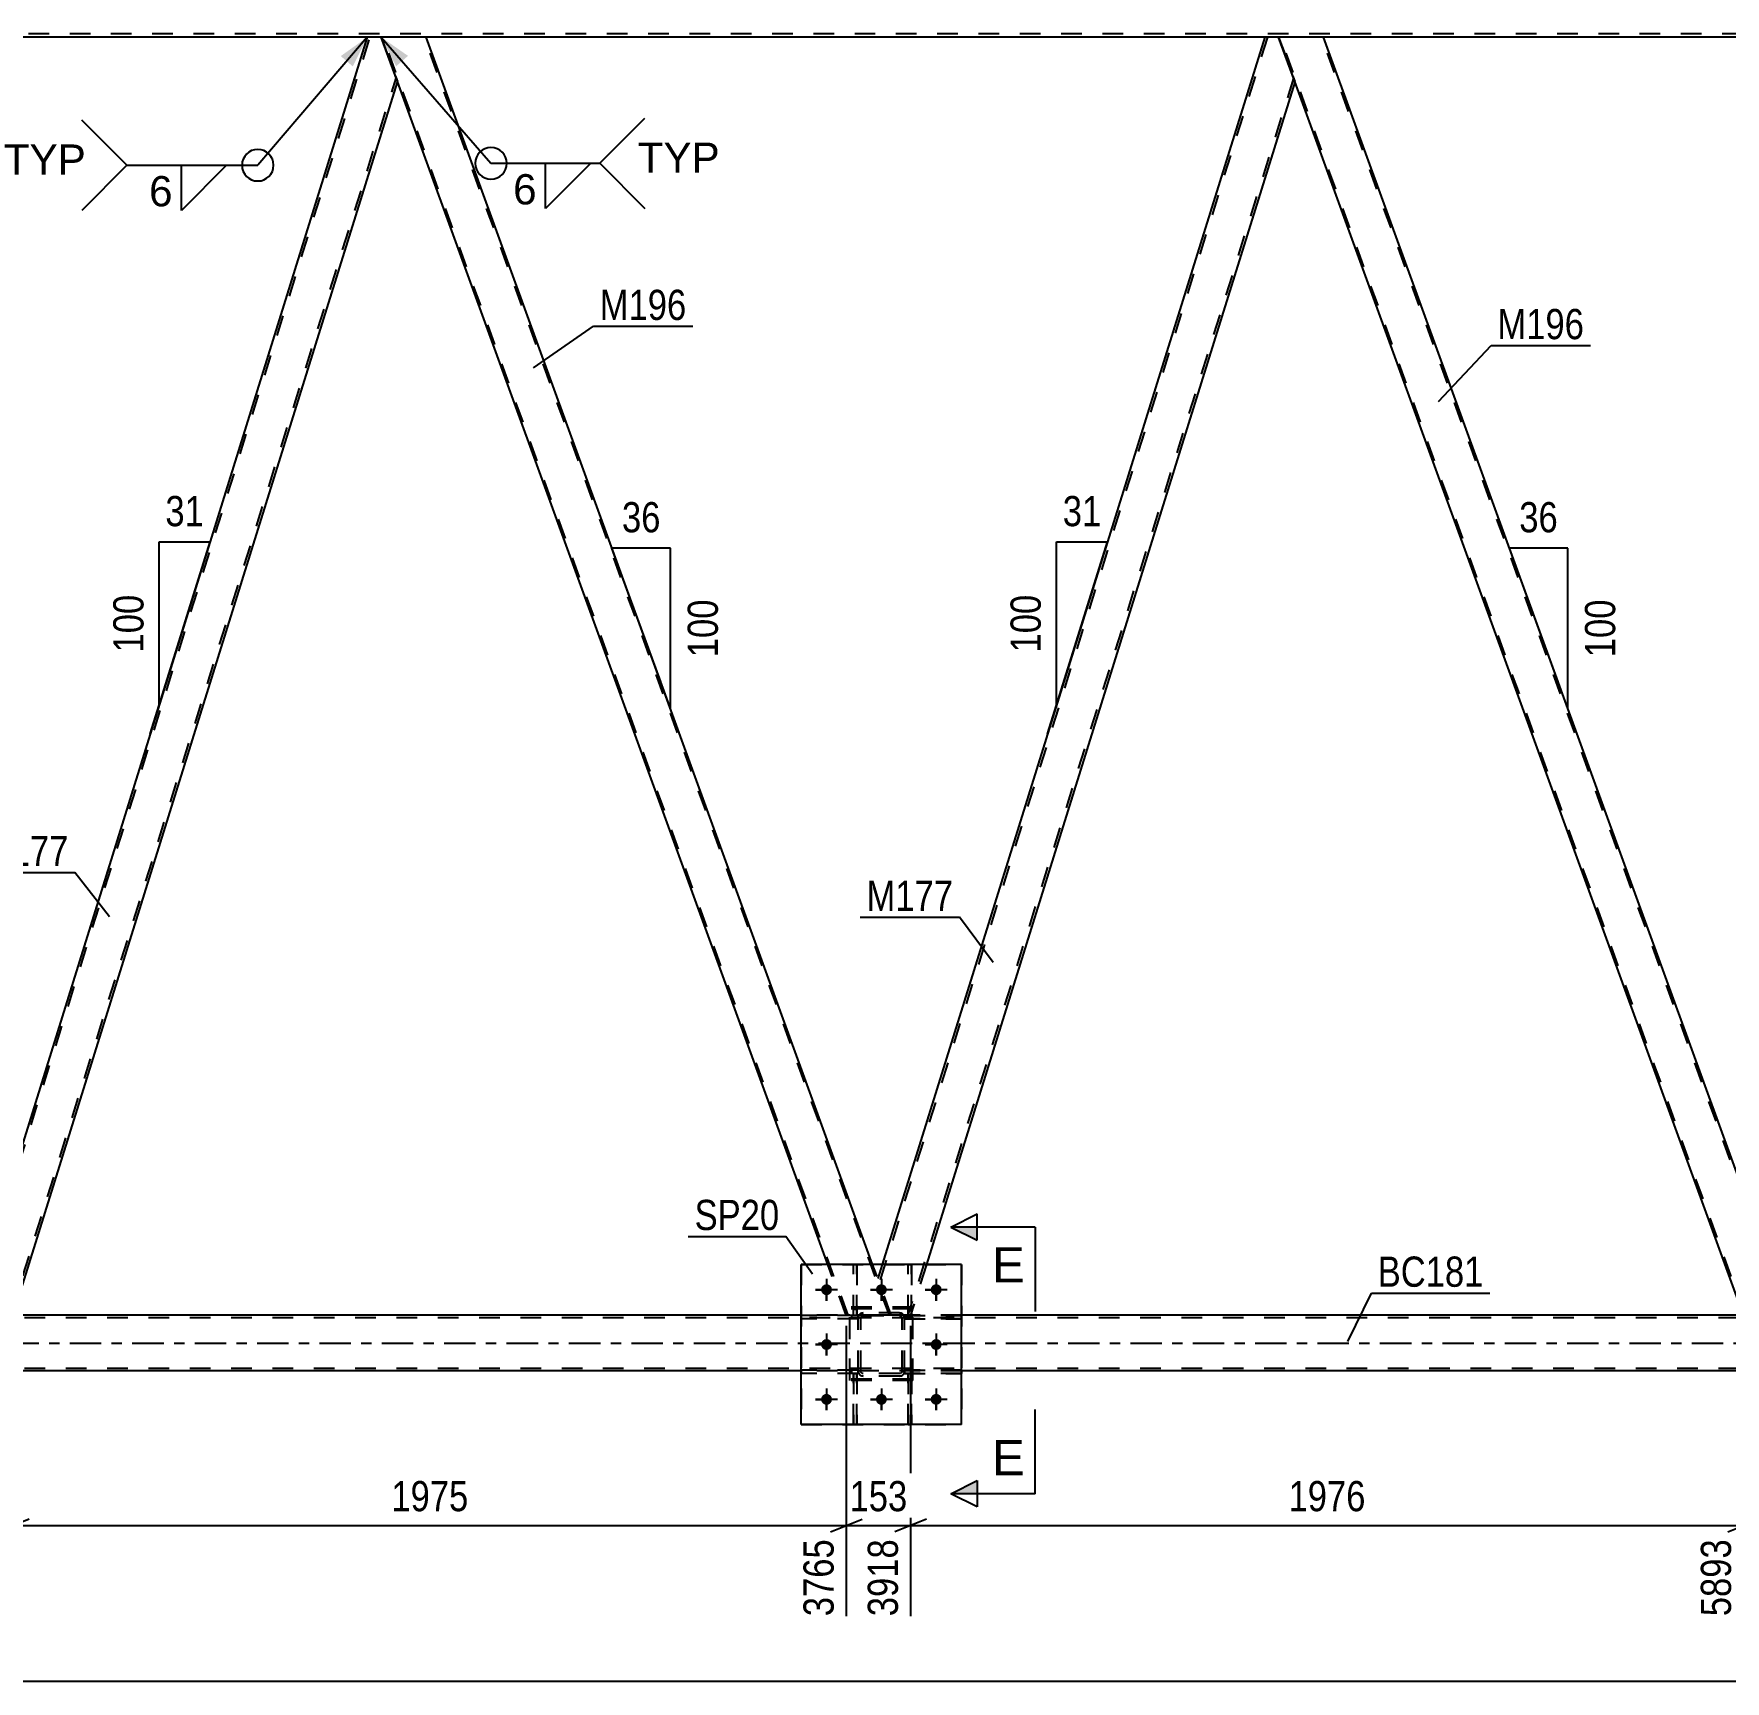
# Model space of a CAD drawing. Header units: millimetres. Extents: x 0 to 841, y 0 to 594.
# Drawn here: x 173.3 to 333.7, y 267.9 to 424.1 of the extents above; entities that cross this region are included whole.
import ezdxf

# ---------------------------------------------------------------- set-up
doc = ezdxf.new("R2010")
doc.units = ezdxf.units.MM
doc.linetypes.add('DXK_LINE_DOT2', pattern=[3.9198, 1.9599, -1.9599])
doc.linetypes.add('DXK_LINE_DOT3', pattern=[5.9187, 2.979, -0.9799, 0.9799, -0.9799])
doc.styles.add('Arial', font='ARIAL.TTF', dxfattribs={"height": 0.2})
doc.styles.add('Arial Narrow', font='ARIALN.TTF', dxfattribs={"height": 0.2})

# ---------------------------------------------------------------- blocks, each defined once
blk = doc.blocks.new('Part-318889209-3444 - 3132')
at = {"color": 7, "linetype": 'DXK_LINE_DOT2'}
for p, q in [((251.47, 302.33), (251.51, 302.51)), ((251.51, 302.51), (251.47, 302.33)), ((251.47, 297.29), (251.47, 302.33)), ((251.71, 302.33), (251.73, 302.42)), ((251.71, 297.29), (251.71, 302.33)), ((251.73, 302.42), (251.78, 302.5)), ((251.77, 302.77), (251.95, 302.81)), ((251.95, 302.81), (251.77, 302.77)), ((251.78, 302.5), (251.86, 302.55)), ((251.86, 302.55), (251.95, 302.57)), ((255.39, 302.81), (251.95, 302.81)), ((251.95, 302.57), (255.39, 302.57)), ((255.39, 302.81), (255.57, 302.77)), ((255.57, 302.77), (255.39, 302.81)), ((255.39, 302.57), (255.48, 302.55)), ((255.48, 302.55), (255.56, 302.5)), ((255.56, 302.5), (255.61, 302.42)), ((255.61, 302.42), (255.63, 302.33)), ((255.63, 297.29), (255.63, 302.33)), ((255.83, 302.51), (255.87, 302.33)), ((255.87, 302.33), (255.83, 302.51)), ((255.87, 297.29), (255.87, 302.33)), ((251.51, 297.1), (251.47, 297.29)), ((251.47, 297.29), (251.51, 297.1)), ((251.73, 297.2), (251.71, 297.29)), ((251.78, 297.12), (251.73, 297.2)), ((251.86, 297.07), (251.78, 297.12)), ((251.95, 297.05), (251.86, 297.07)), ((255.39, 297.05), (251.95, 297.05)), ((255.48, 297.07), (255.39, 297.05)), ((255.56, 297.12), (255.48, 297.07)), ((255.61, 297.2), (255.56, 297.12)), ((255.63, 297.29), (255.61, 297.2)), ((255.87, 297.29), (255.83, 297.1)), ((255.83, 297.1), (255.87, 297.29)), ((251.95, 296.81), (251.77, 296.84)), ((251.77, 296.84), (251.95, 296.81)), ((255.39, 296.81), (251.95, 296.81)), ((255.57, 296.84), (255.39, 296.81)), ((255.39, 296.81), (255.57, 296.84))]:
    blk.add_line(p, q, dxfattribs=at)
at = {"color": 7, "linetype": 'DXK_LINE_DOT3'}
blk.add_line((253.67, 299.81), (253.67, 299.81), dxfattribs=at)
at = {"color": 7, "linetype": 'DXK_LINE_DOT2'}
for centre, start, end in [((251.95, 302.33), 112.5, 157.5), ((251.95, 302.33), 112.5, 157.5), ((255.39, 302.33), 22.5, 67.5), ((255.39, 302.33), 22.5, 67.5), ((251.95, 297.29), 202.5, 247.5), ((251.95, 297.29), 202.5, 247.5), ((255.39, 297.29), 292.5, 337.5), ((255.39, 297.29), 292.5, 337.5)]:
    blk.add_arc(centre, 0.48, start, end, dxfattribs=at)
blk = doc.blocks.new('Part-318889209-3278 - 3132')
at = {"color": 2, "linetype": 'Continuous'}
for p, q in [((295.61, 423.81), (291.36, 423.81)), ((338.49, 306.01), (295.61, 423.81)), ((335.48, 302.59), (292.89, 419.61))]:
    blk.add_line(p, q, dxfattribs=at)
at = {"color": 7, "linetype": 'DXK_LINE_DOT2'}
for p, q in [((291.36, 423.81), (292.89, 419.61)), ((335.65, 302.59), (291.53, 423.81)), ((339.56, 302.59), (295.44, 423.81)), ((339.73, 302.59), (338.49, 306.01)), ((335.48, 302.59), (339.73, 302.59))]:
    blk.add_line(p, q, dxfattribs=at)
blk = doc.blocks.new('Part-318889209-3310 - 3132')
at = {"color": 7, "linetype": 'DXK_LINE_DOT2'}
for p, q in [((256.67, 303.34), (250.67, 303.34)), ((250.67, 296.54), (250.67, 303.34)), ((256.67, 296.54), (256.67, 303.34)), ((256.67, 296.54), (250.67, 296.54))]:
    blk.add_line(p, q, dxfattribs=at)
blk = doc.blocks.new('Bolt-318889209-3257 - 3132')
at = {"color": 1, "linetype": 'Continuous'}
for p, q in [((247.43, 305.01), (248.12, 305.01)), ((248.47, 306.05), (248.47, 305.36)), ((249.51, 305.01), (248.82, 305.01)), ((252.63, 305.01), (253.32, 305.01)), ((253.67, 306.05), (253.67, 305.36)), ((254.71, 305.01), (254.02, 305.01)), ((257.83, 305.01), (258.52, 305.01)), ((258.87, 306.05), (258.87, 305.36)), ((259.91, 305.01), (259.22, 305.01)), ((248.47, 303.97), (248.47, 304.66)), ((253.67, 303.97), (253.67, 304.66)), ((258.87, 303.97), (258.87, 304.66)), ((248.47, 300.85), (248.47, 300.16)), ((258.87, 300.85), (258.87, 300.16)), ((247.43, 299.81), (248.12, 299.81)), ((248.47, 298.77), (248.47, 299.46)), ((249.51, 299.81), (248.82, 299.81)), ((257.83, 299.81), (258.52, 299.81)), ((258.87, 298.77), (258.87, 299.46)), ((259.91, 299.81), (259.22, 299.81)), ((248.47, 295.65), (248.47, 294.96)), ((253.67, 295.65), (253.67, 294.96)), ((258.87, 295.65), (258.87, 294.96)), ((247.43, 294.61), (248.12, 294.61)), ((248.47, 293.57), (248.47, 294.26)), ((249.51, 294.61), (248.82, 294.61)), ((252.63, 294.61), (253.32, 294.61)), ((253.67, 293.57), (253.67, 294.26)), ((254.71, 294.61), (254.02, 294.61)), ((257.83, 294.61), (258.52, 294.61)), ((258.87, 293.57), (258.87, 294.26)), ((259.91, 294.61), (259.22, 294.61))]:
    blk.add_line(p, q, dxfattribs=at)
blk = doc.blocks.new('Part-318889209-3621 - 3132')
at = {"color": 7, "linetype": 'DXK_LINE_DOT2'}
for p, q in [((251.47, 297.37), (246.07, 297.37)), ((246.07, 297.05), (246.07, 297.37)), ((251.47, 297.05), (246.07, 297.05)), ((250.87, 297.05), (250.87, 297.37)), ((251.47, 297.37), (251.47, 297.05))]:
    blk.add_line(p, q, dxfattribs=at)
blk = doc.blocks.new('Part-318889209-3318 - 3132')
at = {"color": 7, "linetype": 'DXK_LINE_DOT2'}
for p, q in [((251.34, 297.05), (251.02, 297.05)), ((251.02, 297.05), (251.02, 292.21)), ((251.34, 292.21), (251.34, 297.05)), ((251.02, 296.45), (251.34, 296.45)), ((251.02, 292.21), (251.34, 292.21))]:
    blk.add_line(p, q, dxfattribs=at)
blk = doc.blocks.new('Part-318889209-3452 - 3132')
at = {"color": 7, "linetype": 'DXK_LINE_DOT2'}
for p, q in [((251.47, 302.57), (246.07, 302.57)), ((246.07, 302.57), (246.07, 302.25)), ((251.47, 302.25), (246.07, 302.25)), ((250.87, 302.25), (250.87, 302.57)), ((251.47, 302.25), (251.47, 302.57))]:
    blk.add_line(p, q, dxfattribs=at)
blk = doc.blocks.new('Part-318889209-3455 - 3132')
at = {"color": 7, "linetype": 'DXK_LINE_DOT2'}
for p, q in [((251.47, 297.37), (246.07, 297.37)), ((246.07, 297.37), (246.07, 297.05)), ((251.47, 297.05), (246.07, 297.05)), ((250.87, 297.05), (250.87, 297.37)), ((251.47, 297.05), (251.47, 297.37))]:
    blk.add_line(p, q, dxfattribs=at)
blk = doc.blocks.new('Part-318889209-3591 - 3132')
at = {"color": 7, "linetype": 'DXK_LINE_DOT2'}
for p, q in [((251.03, 302.57), (251.02, 307.41)), ((251.02, 307.41), (251.34, 307.41)), ((251.34, 307.41), (251.35, 302.57)), ((251.03, 303.17), (251.35, 303.17)), ((251.35, 302.57), (251.03, 302.57))]:
    blk.add_line(p, q, dxfattribs=at)
blk = doc.blocks.new('Part-318889209-3461 - 3132')
at = {"color": 7, "linetype": 'DXK_LINE_DOT2'}
for p, q in [((255.87, 297.05), (255.87, 297.37)), ((255.87, 297.37), (261.27, 297.37)), ((261.27, 297.05), (255.87, 297.05)), ((256.47, 297.05), (256.47, 297.37)), ((261.27, 297.37), (261.27, 297.05))]:
    blk.add_line(p, q, dxfattribs=at)
blk = doc.blocks.new('Part-318889209-3486 - 3132')
at = {"color": 2, "linetype": 'Continuous'}
for p, q in [((261.27, 307.41), (246.07, 307.41)), ((246.07, 292.21), (246.07, 307.41)), ((261.27, 292.21), (261.27, 307.41)), ((261.27, 292.21), (246.07, 292.21))]:
    blk.add_line(p, q, dxfattribs=at)
blk = doc.blocks.new('Part-318889209-3504 - 3132')
at = {"color": 7, "linetype": 'DXK_LINE_DOT2'}
for p, q in [((256.54, 297.05), (256.22, 297.05)), ((256.22, 297.05), (256.22, 292.21)), ((256.54, 292.21), (256.54, 297.05)), ((256.22, 296.45), (256.54, 296.45)), ((256.22, 292.21), (256.54, 292.21))]:
    blk.add_line(p, q, dxfattribs=at)
blk = doc.blocks.new('Part-318889209-3597 - 3132')
at = {"color": 7, "linetype": 'DXK_LINE_DOT2'}
for p, q in [((261.27, 297.37), (255.87, 297.37)), ((255.87, 297.37), (255.87, 297.05)), ((255.87, 297.05), (261.27, 297.05)), ((256.47, 297.05), (256.47, 297.37)), ((261.27, 297.05), (261.27, 297.37))]:
    blk.add_line(p, q, dxfattribs=at)
blk = doc.blocks.new('Part-318889209-3524 - 3132')
at = {"color": 7, "linetype": 'DXK_LINE_DOT2'}
for p, q in [((290.29, 423.81), (253.47, 305.69)), ((292.77, 419.93), (256.19, 302.59)), ((292.9, 419.56), (292.89, 419.61)), ((292.9, 419.56), (292.89, 419.61)), ((253.76, 307.41), (253.34, 306.06)), ((257.95, 307.41), (256.44, 302.59)), ((254.6, 302.59), (253.34, 306.06)), ((256.44, 302.59), (254.6, 302.59))]:
    blk.add_line(p, q, dxfattribs=at)
at = {"color": 2, "linetype": 'Continuous'}
for p, q in [((290.04, 423.81), (253.76, 307.41)), ((291.36, 423.81), (290.04, 423.81)), ((292.89, 419.61), (291.36, 423.81)), ((292.9, 419.56), (257.95, 307.41))]:
    blk.add_line(p, q, dxfattribs=at)
blk = doc.blocks.new('Part-318889209-3525 - 3132')
at = {"color": 7, "linetype": 'DXK_LINE_DOT2'}
for p, q in [((256.67, 303.21), (250.67, 303.21)), ((250.67, 296.41), (250.67, 303.21)), ((256.67, 296.41), (256.67, 303.21)), ((256.67, 296.41), (250.67, 296.41))]:
    blk.add_line(p, q, dxfattribs=at)
blk = doc.blocks.new('Part-318889209-3526 - 3132')
at = {"color": 7, "linetype": 'DXK_LINE_DOT2'}
for p, q in [((251.47, 302.33), (251.51, 302.51)), ((251.51, 302.51), (251.47, 302.33)), ((251.47, 297.29), (251.47, 302.33)), ((251.71, 302.33), (251.73, 302.42)), ((251.71, 297.29), (251.71, 302.33)), ((251.73, 302.42), (251.78, 302.5)), ((251.77, 302.77), (251.95, 302.81)), ((251.95, 302.81), (251.77, 302.77)), ((251.78, 302.5), (251.86, 302.55)), ((251.86, 302.55), (251.95, 302.57)), ((255.39, 302.81), (251.95, 302.81)), ((251.95, 302.57), (255.39, 302.57)), ((255.39, 302.81), (255.57, 302.77)), ((255.57, 302.77), (255.39, 302.81)), ((255.39, 302.57), (255.48, 302.55)), ((255.48, 302.55), (255.56, 302.5)), ((255.56, 302.5), (255.61, 302.42)), ((255.61, 302.42), (255.63, 302.33)), ((255.63, 297.29), (255.63, 302.33)), ((255.83, 302.51), (255.87, 302.33)), ((255.87, 302.33), (255.83, 302.51)), ((255.87, 297.29), (255.87, 302.33)), ((251.51, 297.1), (251.47, 297.29)), ((251.47, 297.29), (251.51, 297.1)), ((251.73, 297.2), (251.71, 297.29)), ((251.78, 297.12), (251.73, 297.2)), ((251.86, 297.07), (251.78, 297.12)), ((251.95, 297.05), (251.86, 297.07)), ((255.39, 297.05), (251.95, 297.05)), ((255.48, 297.07), (255.39, 297.05)), ((255.56, 297.12), (255.48, 297.07)), ((255.61, 297.2), (255.56, 297.12)), ((255.63, 297.29), (255.61, 297.2)), ((255.87, 297.29), (255.83, 297.1)), ((255.83, 297.1), (255.87, 297.29)), ((251.95, 296.81), (251.77, 296.84)), ((251.77, 296.84), (251.95, 296.81)), ((255.39, 296.81), (251.95, 296.81)), ((255.57, 296.84), (255.39, 296.81)), ((255.39, 296.81), (255.57, 296.84))]:
    blk.add_line(p, q, dxfattribs=at)
at = {"color": 7, "linetype": 'DXK_LINE_DOT3'}
blk.add_line((253.67, 299.81), (253.67, 299.81), dxfattribs=at)
at = {"color": 7, "linetype": 'DXK_LINE_DOT2'}
for centre, start, end in [((251.95, 302.33), 112.5, 157.5), ((251.95, 302.33), 112.5, 157.5), ((255.39, 302.33), 22.5, 67.5), ((255.39, 302.33), 22.5, 67.5), ((251.95, 297.29), 202.5, 247.5), ((251.95, 297.29), 202.5, 247.5), ((255.39, 297.29), 292.5, 337.5), ((255.39, 297.29), 292.5, 337.5)]:
    blk.add_arc(centre, 0.48, start, end, dxfattribs=at)
blk = doc.blocks.new('Part-318889209-3527 - 3132')
at = {"color": 7, "linetype": 'DXK_LINE_DOT2'}
for p, q in [((246.07, 307.41), (261.27, 307.41)), ((246.07, 307.41), (246.07, 292.21)), ((261.27, 307.41), (261.27, 292.21)), ((246.07, 292.21), (261.27, 292.21))]:
    blk.add_line(p, q, dxfattribs=at)
blk = doc.blocks.new('Part-318889209-3530 - 3132')
at = {"color": 7, "linetype": 'DXK_LINE_DOT2'}
for p, q in [((251.02, 292.21), (251.02, 297.05)), ((251.02, 297.05), (251.34, 297.05)), ((251.34, 297.05), (251.34, 292.21)), ((251.02, 296.45), (251.34, 296.45)), ((251.34, 292.21), (251.02, 292.21))]:
    blk.add_line(p, q, dxfattribs=at)
blk = doc.blocks.new('Part-318889209-3561 - 3132')
at = {"color": 2, "linetype": 'Continuous'}
for p, q in [((246.07, 302.59), (99.74, 302.59)), ((501.29, 302.59), (261.27, 302.59)), ((246.07, 297.31), (99.74, 297.31)), ((501.29, 297.31), (261.27, 297.31))]:
    blk.add_line(p, q, dxfattribs=at)
at = {"color": 7, "linetype": 'DXK_LINE_DOT2'}
for p, q in [((785.83, 302.35), (99.74, 302.35)), ((261.27, 302.59), (246.07, 302.59)), ((785.83, 297.55), (99.74, 297.55)), ((261.27, 297.31), (246.07, 297.31))]:
    blk.add_line(p, q, dxfattribs=at)
at = {"color": 7, "linetype": 'DXK_LINE_DOT3'}
blk.add_line((99.74, 299.95), (785.83, 299.95), dxfattribs=at)
blk = doc.blocks.new('Part-318889209-3574 - 3132')
at = {"color": 2, "linetype": 'Continuous'}
for p, q in [((204.9, 423.81), (168.2, 306.06)), ((206.22, 423.81), (204.9, 423.81)), ((207.75, 419.61), (206.22, 423.81)), ((171.31, 302.59), (207.77, 419.56)), ((169.46, 302.59), (168.22, 306.01))]:
    blk.add_line(p, q, dxfattribs=at)
at = {"color": 7, "linetype": 'DXK_LINE_DOT2'}
for p, q in [((168.34, 305.69), (205.16, 423.81)), ((171.06, 302.59), (207.63, 419.93)), ((207.77, 419.56), (207.75, 419.61)), ((207.77, 419.56), (207.75, 419.61)), ((168.22, 306.01), (168.2, 306.06)), ((169.46, 302.59), (171.31, 302.59))]:
    blk.add_line(p, q, dxfattribs=at)
blk = doc.blocks.new('Part-318889209-3579 - 3132')
at = {"color": 2, "linetype": 'Continuous'}
for p, q in [((210.48, 423.81), (206.22, 423.81)), ((252.84, 307.41), (210.48, 423.81)), ((248.59, 307.41), (207.75, 419.61))]:
    blk.add_line(p, q, dxfattribs=at)
at = {"color": 7, "linetype": 'DXK_LINE_DOT2'}
for p, q in [((206.22, 423.81), (207.75, 419.61)), ((250.51, 302.59), (206.39, 423.81)), ((254.43, 302.59), (210.31, 423.81)), ((250.34, 302.59), (248.59, 307.41)), ((254.6, 302.59), (252.84, 307.41)), ((254.6, 302.59), (250.34, 302.59))]:
    blk.add_line(p, q, dxfattribs=at)
blk = doc.blocks.new('Part-318889209-3582 - 3132')
at = {"color": 7, "linetype": 'DXK_LINE_DOT2'}
for p, q in [((256.22, 292.21), (256.22, 297.05)), ((256.22, 297.05), (256.54, 297.05)), ((256.54, 297.05), (256.54, 292.21)), ((256.22, 296.45), (256.54, 296.45)), ((256.54, 292.21), (256.22, 292.21))]:
    blk.add_line(p, q, dxfattribs=at)
blk = doc.blocks.new('Part-318889209-3594 - 3132')
at = {"color": 7, "linetype": 'DXK_LINE_DOT2'}
for p, q in [((261.27, 302.57), (255.87, 302.57)), ((255.87, 302.57), (255.87, 302.25)), ((255.87, 302.25), (261.27, 302.25)), ((256.47, 302.25), (256.47, 302.57)), ((261.27, 302.25), (261.27, 302.57))]:
    blk.add_line(p, q, dxfattribs=at)
blk = doc.blocks.new('Part-318889209-3618 - 3132')
at = {"color": 7, "linetype": 'DXK_LINE_DOT2'}
for p, q in [((251.47, 302.57), (246.07, 302.57)), ((246.07, 302.25), (246.07, 302.57)), ((251.47, 302.25), (246.07, 302.25)), ((250.87, 302.25), (250.87, 302.57)), ((251.47, 302.57), (251.47, 302.25))]:
    blk.add_line(p, q, dxfattribs=at)
blk = doc.blocks.new('Part-318889209-3624 - 3132')
at = {"color": 7, "linetype": 'DXK_LINE_DOT2'}
for p, q in [((255.87, 302.25), (255.87, 302.57)), ((255.87, 302.57), (261.27, 302.57)), ((261.27, 302.25), (255.87, 302.25)), ((256.47, 302.25), (256.47, 302.57)), ((261.27, 302.57), (261.27, 302.25))]:
    blk.add_line(p, q, dxfattribs=at)
blk = doc.blocks.new('Part-318889209-3634 - 3132')
at = {"color": 7, "linetype": 'DXK_LINE_DOT2'}
for p, q in [((256.22, 302.57), (256.22, 307.41)), ((256.22, 307.41), (256.54, 307.41)), ((256.54, 307.41), (256.54, 302.57)), ((256.22, 303.17), (256.54, 303.17)), ((256.54, 302.57), (256.22, 302.57))]:
    blk.add_line(p, q, dxfattribs=at)
blk = doc.blocks.new('Part-318889209-3664 - 3132')
at = {"color": 2, "linetype": 'Continuous'}
for p, q in [((256.22, 307.41), (256.22, 307.41)), ((256.54, 307.41), (256.22, 307.41)), ((256.54, 307.41), (256.54, 307.41))]:
    blk.add_line(p, q, dxfattribs=at)
at = {"color": 7, "linetype": 'DXK_LINE_DOT2'}
for p, q in [((256.22, 302.57), (256.22, 307.41)), ((256.54, 302.57), (256.54, 307.41)), ((256.22, 303.17), (256.54, 303.17)), ((256.54, 302.57), (256.22, 302.57))]:
    blk.add_line(p, q, dxfattribs=at)
blk = doc.blocks.new('Part-318889209-3673 - 3132')
at = {"color": 2, "linetype": 'Continuous'}
for p, q in [((251.02, 307.41), (251.02, 307.41)), ((251.34, 307.41), (251.02, 307.41)), ((251.34, 307.41), (251.34, 307.41))]:
    blk.add_line(p, q, dxfattribs=at)
at = {"color": 7, "linetype": 'DXK_LINE_DOT2'}
for p, q in [((251.03, 302.57), (251.02, 307.41)), ((251.35, 302.57), (251.34, 307.41)), ((251.03, 303.17), (251.35, 303.17)), ((251.35, 302.57), (251.03, 302.57))]:
    blk.add_line(p, q, dxfattribs=at)
blk = doc.blocks.new('Bolt-318889209-3675 - 3132')
at = {"linetype": 'Continuous'}
for points in [[(248.99, 305.01, -1), (247.95, 305.01, -1)], [(254.19, 305.01, -1), (253.15, 305.01, -1)], [(259.39, 305.01, -1), (258.35, 305.01, -1)], [(248.99, 299.81, -1), (247.95, 299.81, -1)], [(259.39, 299.81, -1), (258.35, 299.81, -1)], [(248.99, 294.61, -1), (247.95, 294.61, -1)], [(254.19, 294.61, -1), (253.15, 294.61, -1)], [(259.39, 294.61, -1), (258.35, 294.61, -1)]]:
    blk.add_hatch(color=1, dxfattribs=at).paths.add_polyline_path(points)
at = {"color": 1, "linetype": 'Continuous'}
for p, q in [((249.51, 305.01), (247.43, 305.01)), ((248.47, 306.05), (248.47, 303.97)), ((254.71, 305.01), (252.63, 305.01)), ((253.67, 306.05), (253.67, 303.97)), ((259.91, 305.01), (257.83, 305.01)), ((258.87, 306.05), (258.87, 303.97)), ((248.47, 300.85), (248.47, 298.77)), ((258.87, 300.85), (258.87, 298.77)), ((249.51, 299.81), (247.43, 299.81)), ((259.91, 299.81), (257.83, 299.81)), ((248.47, 295.65), (248.47, 293.57)), ((253.67, 295.65), (253.67, 293.57)), ((258.87, 295.65), (258.87, 293.57)), ((249.51, 294.61), (247.43, 294.61)), ((254.71, 294.61), (252.63, 294.61)), ((259.91, 294.61), (257.83, 294.61))]:
    blk.add_line(p, q, dxfattribs=at)
blk = doc.blocks.new('Part-318889209-3690 - 3132')
at = {"color": 7, "linetype": 'DXK_LINE_DOT2'}
for p, q in [((774.43, 424.13), (54.16, 424.13)), ((210.48, 423.81), (204.9, 423.81)), ((295.61, 423.81), (290.04, 423.81))]:
    blk.add_line(p, q, dxfattribs=at)
at = {"color": 2, "linetype": 'Continuous'}
for p, q in [((204.9, 423.81), (125.34, 423.81)), ((290.04, 423.81), (210.48, 423.81)), ((375.17, 423.81), (295.61, 423.81))]:
    blk.add_line(p, q, dxfattribs=at)
blk = doc.blocks.new('AngleDimension-318889209-20072 - 3132')
at = {"color": 7, "linetype": 'Continuous'}
for p, q in [((317.87, 362.66), (313.25, 375.35)), ((318.79, 375.35), (313.25, 375.35)), ((318.79, 360.13), (313.25, 375.35)), ((318.79, 360.13), (318.79, 375.35))]:
    blk.add_line(p, q, dxfattribs=at)
at = {"color": 0}
for points in [[(318.45, 376.25), (318.45, 380.45), (313.59, 380.45), (313.59, 376.25)], [(323.89, 371.09), (319.69, 371.09), (319.69, 364.4), (323.89, 364.4)]]:
    blk.add_wipeout(points, dxfattribs=at)
at = {"color": 3, "style": 'Arial Narrow'}
blk.add_text('36', height=2.863, dxfattribs=at).set_placement((314.19, 376.85))
blk.add_text('100', height=2.863, rotation=90.0002, dxfattribs=at).set_placement((323.29, 365))
blk = doc.blocks.new('AngleDimension-318889209-20042 - 3132')
at = {"color": 7, "linetype": 'Continuous'}
for p, q in [((270.29, 375.93), (275.11, 375.93)), ((270.29, 360.46), (275.11, 375.93)), ((270.29, 360.46), (270.29, 375.93)), ((269.44, 357.73), (270.29, 360.46))]:
    blk.add_line(p, q, dxfattribs=at)
at = {"color": 0}
for points in [[(275.13, 376.83), (275.13, 381.03), (270.28, 381.03), (270.28, 376.83)], [(269.39, 371.54), (265.19, 371.54), (265.19, 364.85), (269.39, 364.85)]]:
    blk.add_wipeout(points, dxfattribs=at)
at = {"color": 3, "style": 'Arial Narrow'}
blk.add_text('31', height=2.863, dxfattribs=at).set_placement((270.88, 377.43))
blk.add_text('100', height=2.863, rotation=90.0002, dxfattribs=at).set_placement((268.79, 365.45))
blk = doc.blocks.new('StraightDimension-318889209-19733 - 3132')
at = {"color": 7, "linetype": 'Continuous'}
for p, q in [((256.44, 301.59), (256.44, 274.04)), ((335.48, 301.59), (335.48, 274.04)), ((257.94, 283.25), (254.94, 282.05)), ((256.44, 282.65), (335.48, 282.65)), ((333.98, 282.05), (336.98, 283.25))]:
    blk.add_line(p, q, dxfattribs=at)
at = {"color": 0}
blk.add_wipeout([(300.22, 283.4), (300.22, 287.6), (291.7, 287.6), (291.7, 283.4)], dxfattribs=at)
at = {"color": 0, "linetype": 'Continuous'}
blk.add_wipeout([(334.88, 281.95), (330.68, 281.95), (330.68, 273.44), (334.88, 273.44)], dxfattribs=at)
at = {"color": 3, "style": 'Arial Narrow'}
blk.add_text('1976', height=2.863, dxfattribs=at).set_placement((292.3, 284))
at = {"color": 3, "linetype": 'Continuous', "style": 'Arial Narrow'}
blk.add_text('5893', height=2.863, rotation=90.0002, dxfattribs=at).set_placement((334.28, 274.04))
blk = doc.blocks.new('StraightDimension-318889209-19734 - 3132')
at = {"color": 7, "linetype": 'Continuous'}
for p, q in [((250.34, 301.59), (250.34, 274.04)), ((256.44, 301.59), (256.44, 274.04)), ((248.84, 282.05), (251.84, 283.25)), ((250.34, 282.65), (256.44, 282.65)), ((257.94, 283.25), (254.94, 282.05))]:
    blk.add_line(p, q, dxfattribs=at)
at = {"color": 0}
blk.add_wipeout([(256.74, 283.4), (256.74, 287.6), (250.05, 287.6), (250.05, 283.4)], dxfattribs=at)
at = {"color": 0, "linetype": 'Continuous'}
blk.add_wipeout([(255.84, 281.95), (251.64, 281.95), (251.64, 273.44), (255.84, 273.44)], dxfattribs=at)
at = {"color": 3, "style": 'Arial Narrow'}
blk.add_text('153', height=2.863, dxfattribs=at).set_placement((250.65, 284))
at = {"color": 3, "linetype": 'Continuous', "style": 'Arial Narrow'}
blk.add_text('3918', height=2.863, rotation=90.0002, dxfattribs=at).set_placement((255.24, 274.04))
blk = doc.blocks.new('AngleDimension-318889209-3936 - 3132')
at = {"color": 7, "linetype": 'Continuous'}
for p, q in [((185.16, 375.93), (189.98, 375.93)), ((185.16, 360.46), (189.98, 375.93)), ((185.16, 360.46), (185.16, 375.93)), ((184.31, 357.73), (185.16, 360.46))]:
    blk.add_line(p, q, dxfattribs=at)
at = {"color": 0}
for points in [[(190, 376.83), (190, 381.03), (185.14, 381.03), (185.14, 376.83)], [(184.26, 371.54), (180.06, 371.54), (180.06, 364.85), (184.26, 364.85)]]:
    blk.add_wipeout(points, dxfattribs=at)
at = {"color": 3, "style": 'Arial Narrow'}
blk.add_text('31', height=2.863, dxfattribs=at).set_placement((185.74, 377.43))
blk.add_text('100', height=2.863, rotation=90.0002, dxfattribs=at).set_placement((183.66, 365.45))
blk = doc.blocks.new('StraightDimension-318889209-4481 - 3132')
at = {"color": 7, "linetype": 'Continuous'}
blk.add_line((53.52, 267.88), (796.69, 267.88), dxfattribs=at)
blk = doc.blocks.new('StraightDimension-318889209-19735 - 3132')
at = {"color": 7, "linetype": 'Continuous'}
for p, q in [((171.33, 301.59), (171.33, 274.04)), ((250.34, 301.59), (250.34, 274.04)), ((172.83, 283.25), (169.83, 282.05)), ((171.33, 282.65), (250.34, 282.65)), ((248.84, 282.05), (251.84, 283.25))]:
    blk.add_line(p, q, dxfattribs=at)
at = {"color": 0}
blk.add_wipeout([(215.09, 283.4), (215.09, 287.6), (206.58, 287.6), (206.58, 283.4)], dxfattribs=at)
at = {"color": 0, "linetype": 'Continuous'}
blk.add_wipeout([(249.74, 281.95), (245.54, 281.95), (245.54, 273.44), (249.74, 273.44)], dxfattribs=at)
at = {"color": 3, "style": 'Arial Narrow'}
blk.add_text('1975', height=2.863, dxfattribs=at).set_placement((207.18, 284))
at = {"color": 3, "linetype": 'Continuous', "style": 'Arial Narrow'}
blk.add_text('3765', height=2.863, rotation=90.0002, dxfattribs=at).set_placement((249.14, 274.04))
blk = doc.blocks.new('AngleDimension-318889209-20044 - 3132')
at = {"color": 7, "linetype": 'Continuous'}
for p, q in [((232.74, 362.66), (228.11, 375.35)), ((233.66, 375.35), (228.11, 375.35)), ((233.66, 360.13), (228.11, 375.35)), ((233.66, 360.13), (233.66, 375.35))]:
    blk.add_line(p, q, dxfattribs=at)
at = {"color": 0}
for points in [[(233.31, 376.25), (233.31, 380.45), (228.46, 380.45), (228.46, 376.25)], [(238.76, 371.09), (234.56, 371.09), (234.56, 364.4), (238.76, 364.4)]]:
    blk.add_wipeout(points, dxfattribs=at)
at = {"color": 3, "style": 'Arial Narrow'}
blk.add_text('36', height=2.863, dxfattribs=at).set_placement((229.06, 376.85))
blk.add_text('100', height=2.863, rotation=90.0002, dxfattribs=at).set_placement((238.16, 365))
blk = doc.blocks.new('Mark-318889209-3274 - 3132')
at = {"color": 0}
blk.add_wipeout([(320.34, 395.17), (320.34, 398.17), (312.12, 398.17), (312.12, 395.17)], dxfattribs=at)
blk.add_wipeout([(320.34, 395.17), (320.34, 398.17), (312.12, 398.17), (312.12, 395.17)], dxfattribs=at)
at = {"color": 30, "linetype": 'Continuous'}
for p, q in [((306.53, 389.24), (311.52, 394.57)), ((311.52, 394.57), (320.94, 394.57))]:
    blk.add_line(p, q, dxfattribs=at)
at = {"color": 3, "style": 'Arial Narrow'}
blk.add_text('M196', height=2.863, dxfattribs=at).set_placement((312.12, 395.17))
blk = doc.blocks.new('Mark-318889209-3482 - 3132')
at = {"color": 0}
blk.add_wipeout([(243.99, 310.67), (243.99, 313.67), (235.95, 313.67), (235.95, 310.67)], dxfattribs=at)
blk.add_wipeout([(243.99, 310.67), (243.99, 313.67), (235.95, 313.67), (235.95, 310.67)], dxfattribs=at)
at = {"color": 30, "linetype": 'Continuous'}
for p in [(235.35, 310.07), (247.12, 306.48)]:
    blk.add_line(p, (244.59, 310.07), dxfattribs=at)
at = {"color": 3, "style": 'Arial Narrow'}
blk.add_text('SP20', height=2.863, dxfattribs=at).set_placement((235.95, 310.67))
blk = doc.blocks.new('Mark-318889209-3520 - 3132')
at = {"color": 0}
blk.add_wipeout([(260.48, 340.94), (260.48, 343.94), (252.26, 343.94), (252.26, 340.94)], dxfattribs=at)
blk.add_wipeout([(260.48, 340.94), (260.48, 343.94), (252.26, 343.94), (252.26, 340.94)], dxfattribs=at)
at = {"color": 30, "linetype": 'Continuous'}
for p in [(251.66, 340.34), (264.28, 336.05)]:
    blk.add_line(p, (261.08, 340.34), dxfattribs=at)
at = {"color": 3, "style": 'Arial Narrow'}
blk.add_text('M177', height=2.863, dxfattribs=at).set_placement((252.26, 340.94))
blk = doc.blocks.new('WeldMark-318889209-4937 - 3132')
at = {"linetype": 'Continuous'}
blk.add_hatch(color=30, dxfattribs=at).paths.add_polyline_path([(207.63, 421.05), (206.22, 423.81), (208.76, 422.04)])
at = {"color": 30, "linetype": 'Continuous'}
blk.add_line((206.22, 423.81), (216.63, 411.85), dxfattribs=at)
at = {"color": 3, "linetype": 'Continuous'}
for q in [(231.24, 416.13), (231.24, 407.56)]:
    blk.add_line((226.95, 411.85), q, dxfattribs=at)
blk.add_arc((216.63, 411.85), 1.5, 90, 270, dxfattribs=at)
at = {"color": 0}
blk.add_wipeout([(221.15, 407.75), (221.15, 411.15), (218.53, 411.15), (218.53, 407.75)], dxfattribs=at)
at = {"color": 30, "linetype": 'Continuous'}
blk.add_line((216.63, 411.85), (226.95, 411.85), dxfattribs=at)
at = {"color": 3, "linetype": 'Continuous'}
for p, q in [((221.81, 411.85), (226.1, 411.85)), ((226.1, 411.85), (221.81, 407.56)), ((221.81, 407.56), (221.81, 411.85))]:
    blk.add_line(p, q, dxfattribs=at)
blk.add_arc((216.63, 411.85), 1.5, 270, 90, dxfattribs=at)
at = {"color": 3, "style": 'Arial'}
blk.add_text('6', height=2.87, dxfattribs=at).set_placement((218.73, 407.95))
at = {"color": 0, "linetype": 'Continuous'}
blk.add_wipeout([(238.33, 410.95), (238.33, 413.95), (230.55, 413.95), (230.55, 410.95)], dxfattribs=at)
blk.add_wipeout([(238.33, 410.95), (238.33, 413.95), (230.55, 413.95), (230.55, 410.95)], dxfattribs=at)
at = {"color": 3, "linetype": 'Continuous', "style": 'Arial'}
blk.add_text('TYP', height=2.865, dxfattribs=at).set_placement((230.55, 410.95))
blk = doc.blocks.new('Mark-318889209-3557 - 3132')
at = {"color": 0}
blk.add_wipeout([(310.81, 305.29), (310.81, 308.29), (300.76, 308.29), (300.76, 305.29)], dxfattribs=at)
blk.add_wipeout([(310.81, 305.29), (310.81, 308.29), (300.76, 308.29), (300.76, 305.29)], dxfattribs=at)
at = {"color": 30, "linetype": 'Continuous'}
for p, q in [((297.92, 300.11), (300.16, 304.69)), ((300.16, 304.69), (311.41, 304.69))]:
    blk.add_line(p, q, dxfattribs=at)
at = {"color": 3, "style": 'Arial Narrow'}
blk.add_text('BC181', height=2.863, dxfattribs=at).set_placement((300.76, 305.29))
blk = doc.blocks.new('Mark-318889209-3570 - 3132')
at = {"color": 0}
blk.add_wipeout([(176.55, 345.19), (176.55, 348.19), (168.33, 348.19), (168.33, 345.19)], dxfattribs=at)
blk.add_wipeout([(176.55, 345.19), (176.55, 348.19), (168.33, 348.19), (168.33, 345.19)], dxfattribs=at)
at = {"color": 30, "linetype": 'Continuous'}
for p in [(167.73, 344.59), (180.44, 340.39)]:
    blk.add_line(p, (177.15, 344.59), dxfattribs=at)
at = {"color": 3, "style": 'Arial Narrow'}
blk.add_text('M177', height=2.863, dxfattribs=at).set_placement((168.33, 345.19))
blk = doc.blocks.new('Mark-318889209-3575 - 3132')
at = {"color": 0}
blk.add_wipeout([(235.17, 396.99), (235.17, 399.99), (226.95, 399.99), (226.95, 396.99)], dxfattribs=at)
blk.add_wipeout([(235.17, 396.99), (235.17, 399.99), (226.95, 399.99), (226.95, 396.99)], dxfattribs=at)
at = {"color": 30, "linetype": 'Continuous'}
for p, q in [((220.65, 392.46), (226.35, 396.39)), ((226.35, 396.39), (235.77, 396.39))]:
    blk.add_line(p, q, dxfattribs=at)
at = {"color": 3, "style": 'Arial Narrow'}
blk.add_text('M196', height=2.863, dxfattribs=at).set_placement((226.95, 396.99))
blk = doc.blocks.new('SectionMark-318889209-4902 - 3132')
at = {"linetype": 'Continuous'}
for points in [[(262.77, 310.95), (262.77, 309.7), (260.27, 310.95)], [(262.77, 286.91), (262.77, 285.66), (260.27, 285.66)]]:
    blk.add_hatch(color=6, dxfattribs=at).paths.add_polyline_path(points)
at = {"color": 6, "linetype": 'Continuous'}
for p, q in [((260.27, 310.95), (262.77, 312.2)), ((262.77, 309.7), (262.77, 312.2)), ((268.27, 310.95), (260.27, 310.95)), ((260.27, 310.95), (262.77, 309.7)), ((268.27, 310.95), (268.27, 302.95)), ((268.27, 285.66), (268.27, 293.66)), ((260.27, 285.66), (262.77, 286.91)), ((268.27, 285.66), (260.27, 285.66)), ((262.77, 284.41), (260.27, 285.66)), ((262.77, 286.91), (262.77, 284.41))]:
    blk.add_line(p, q, dxfattribs=at)
at = {"color": 0, "linetype": 'Continuous'}
for points in [[(267.27, 305.7), (267.27, 309.2), (264.16, 309.2), (264.16, 305.7)], [(267.27, 287.41), (267.27, 290.91), (264.16, 290.91), (264.16, 287.41)]]:
    blk.add_wipeout(points, dxfattribs=at)
at = {"color": 3, "linetype": 'Continuous', "style": 'Arial'}
for p in [(264.16, 305.7), (264.16, 287.41)]:
    blk.add_text('E', height=3.34, dxfattribs=at).set_placement(p)
blk = doc.blocks.new('WeldMark-318889209-4923 - 3132')
at = {"linetype": 'Continuous'}
blk.add_hatch(color=30, dxfattribs=at).paths.add_polyline_path([(202.38, 422.02), (204.9, 423.81), (203.52, 421.04)])
at = {"color": 30, "linetype": 'Continuous'}
blk.add_line((204.9, 423.81), (194.51, 411.67), dxfattribs=at)
at = {"color": 3, "linetype": 'Continuous'}
for q in [(177.8, 415.95), (177.8, 407.38)]:
    blk.add_line((182.09, 411.67), q, dxfattribs=at)
for start, end in [(90, 270), (270, 90)]:
    blk.add_arc((194.51, 411.67), 1.5, start, end, dxfattribs=at)
at = {"color": 0}
blk.add_wipeout([(186.61, 407.57), (186.61, 410.97), (183.99, 410.97), (183.99, 407.57)], dxfattribs=at)
at = {"color": 30, "linetype": 'Continuous'}
blk.add_line((182.09, 411.67), (194.51, 411.67), dxfattribs=at)
at = {"color": 3, "linetype": 'Continuous'}
for p, q in [((187.27, 411.67), (191.55, 411.67)), ((191.55, 411.67), (187.27, 407.38)), ((187.27, 407.38), (187.27, 411.67))]:
    blk.add_line(p, q, dxfattribs=at)
at = {"color": 3, "style": 'Arial'}
blk.add_text('6', height=2.87, dxfattribs=at).set_placement((184.19, 407.77))
at = {"color": 0, "linetype": 'Continuous'}
blk.add_wipeout([(178.19, 410.77), (178.19, 413.77), (170.41, 413.77), (170.41, 410.77)], dxfattribs=at)
blk.add_wipeout([(178.19, 410.77), (178.19, 413.77), (170.41, 413.77), (170.41, 410.77)], dxfattribs=at)
at = {"color": 3, "linetype": 'Continuous', "style": 'Arial'}
blk.add_text('TYP', height=2.865, dxfattribs=at).set_placement((170.41, 410.77))

msp = doc.modelspace()

# ---------------------------------------------------------------- block references
for name in ['Part-318889209-3690 - 3132', 'Part-318889209-3574 - 3132', 'Part-318889209-3579 - 3132', 'Part-318889209-3524 - 3132', 'Part-318889209-3278 - 3132', 'Part-318889209-3486 - 3132', 'Part-318889209-3527 - 3132', 'Part-318889209-3591 - 3132', 'Part-318889209-3673 - 3132', 'Part-318889209-3634 - 3132', 'Part-318889209-3664 - 3132', 'Bolt-318889209-3257 - 3132', 'Bolt-318889209-3675 - 3132', 'Part-318889209-3310 - 3132', 'Part-318889209-3561 - 3132', 'Part-318889209-3452 - 3132', 'Part-318889209-3618 - 3132', 'Part-318889209-3525 - 3132', 'Part-318889209-3444 - 3132', 'Part-318889209-3526 - 3132', 'Part-318889209-3594 - 3132', 'Part-318889209-3624 - 3132', 'Part-318889209-3621 - 3132', 'Part-318889209-3455 - 3132', 'Part-318889209-3318 - 3132', 'Part-318889209-3530 - 3132', 'Part-318889209-3461 - 3132', 'Part-318889209-3597 - 3132', 'Part-318889209-3504 - 3132', 'Part-318889209-3582 - 3132']:
    msp.add_blockref(name, (0, 0))

# ---------------------------------------------------------------- next in the draw order: block references
for name in ['AngleDimension-318889209-3936 - 3132', 'AngleDimension-318889209-20042 - 3132', 'AngleDimension-318889209-20072 - 3132', 'StraightDimension-318889209-19733 - 3132']:
    msp.add_blockref(name, (0, 0))

# ---------------------------------------------------------------- next in the draw order: block references
msp.add_blockref('StraightDimension-318889209-19734 - 3132', (0, 0))

# ---------------------------------------------------------------- next in the draw order: block references
msp.add_blockref('StraightDimension-318889209-4481 - 3132', (0, 0))

# ---------------------------------------------------------------- next in the draw order: block references
for name in ['WeldMark-318889209-4923 - 3132', 'WeldMark-318889209-4937 - 3132', 'Mark-318889209-3575 - 3132', 'Mark-318889209-3274 - 3132', 'AngleDimension-318889209-20044 - 3132', 'Mark-318889209-3570 - 3132', 'Mark-318889209-3520 - 3132', 'Mark-318889209-3482 - 3132', 'SectionMark-318889209-4902 - 3132', 'Mark-318889209-3557 - 3132', 'StraightDimension-318889209-19735 - 3132']:
    msp.add_blockref(name, (0, 0))

doc.saveas('drawing.dxf')
